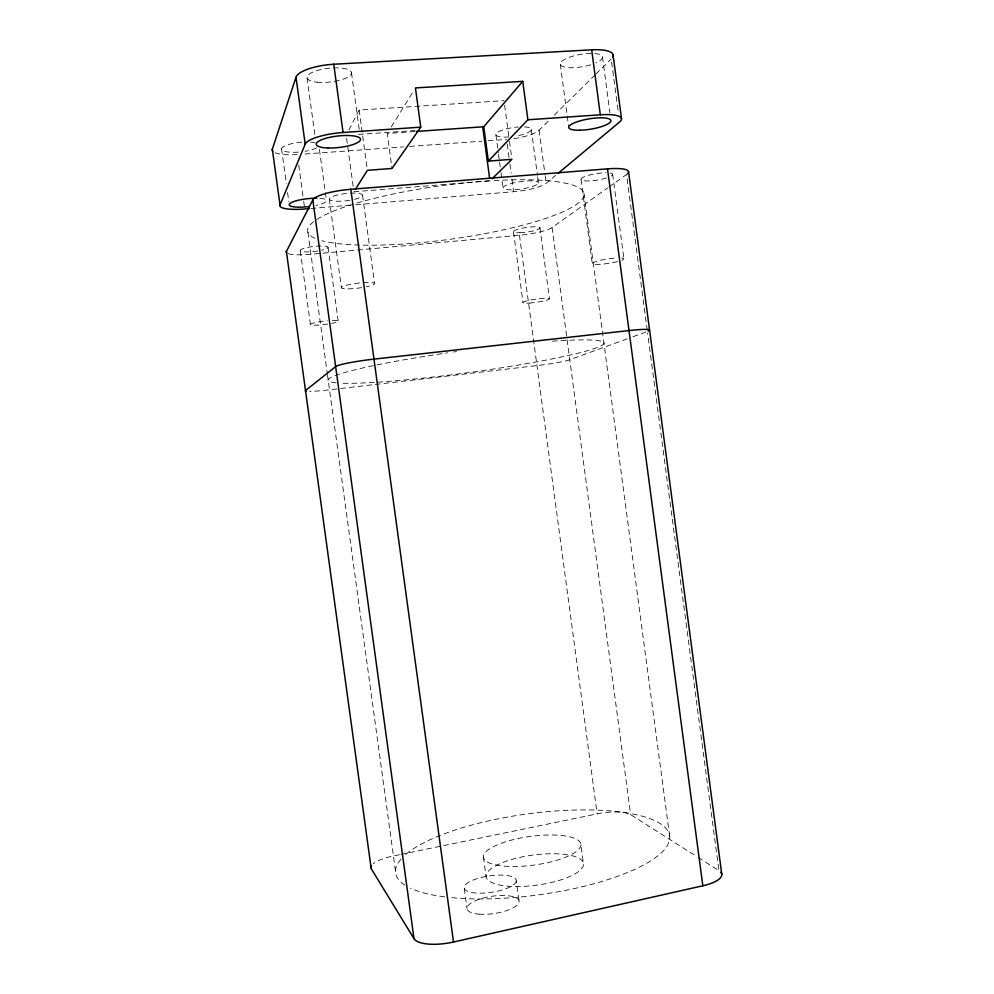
<?xml version="1.0" encoding="UTF-8"?>
<svg xmlns="http://www.w3.org/2000/svg" width="994" height="994" viewBox="0 0 994 994"><rect width="100%" height="100%" fill="white"/><g stroke="black" fill="none" stroke-linecap="round" stroke-linejoin="round"><path stroke-width="0.75" stroke-dasharray="4.97 3.73" d="M348.919 129.965L359.145 110.048L504.033 100.667M391.276 126.959L413.827 90.529M513.774 138.626A26.875 6.672 -8.6 0 0 539.071 130.239L548.912 120.51M554.366 115.118L594.81 75.146M595.903 74.065L611.211 58.944M355.802 204.752L513.625 191.718A26.85 5.579 -8.4 0 0 546.178 183.331L555.646 175.416M288.235 253.644A28.043 5.032 -6.6 0 0 310.948 254.265L519.464 235.267A26.838 4.659 -8.3 0 0 552.08 227.514L607.62 187.978M608.875 187.071L626.543 174.497L647.38 331.474M627.264 338.805L569.786 359.753A26.788 1.926 -7.9 0 1 536.959 365.581L329.536 389.822A27.994 2.087 -7.3 0 1 309.681 391.375M633.016 336.717L645.951 331.996M399.513 854.703L393.438 855.958A27.82 7.977 -9.5 0 0 373.172 863.761M401.029 854.393L597.145 813.862A26.627 7.38 -6.7 0 1 630.643 814.62L696.869 856.629M310.936 208.467L354.249 204.888M353.901 191.755L489.955 180.858M304.972 153.995L403.477 146.863M409.627 146.416L481.966 141.185M488.129 140.738L506.592 139.409M414.821 131.543L387.25 133.469L391.996 168.458M358.449 134.426L415.132 130.5M698.173 857.462L718.948 870.632L647.591 333.015M516.296 881.057A26.353 8.287 -8.4 0 1 476.126 893.034A26.353 8.287 -8.4 0 1 478.276 878.274A26.353 8.287 -8.4 0 1 516.296 881.057L519.104 900.962M359.145 110.048L367.146 168.831M351.478 72.724L359.505 131.668M362.537 195.209L374.589 283.588M346.608 138.34L353.268 187.183M329.312 199.247L341.414 287.751M319.422 149.485L326.405 200.49M307.059 77.843L314.936 135.395M328.095 247.257L338.184 321.05M298.734 165.128L303.493 199.906M303.704 201.409L304.537 207.46M307.929 232.285L327.237 373.061M327.448 374.589L395.525 871.266M300.287 250.687L310.426 324.591M281.588 148.951L286.334 183.567M287.577 192.587L288.819 201.62M513.5 231.888L523.018 302.735M495.869 134.588L498.329 152.865M498.541 154.393L499.361 160.494M499.56 162.01L500.79 171.154M500.988 172.683L503.039 187.916M580.894 844.701A49.141 14.45 -7.7 0 1 507.872 866.37A49.141 14.45 -7.7 0 1 507.698 841.16A49.141 14.45 -7.7 0 1 580.894 844.701L583.503 864.121A49.128 15.183 -7.7 0 1 510.581 886.375A49.128 15.183 -7.7 0 1 510.245 859.909A49.128 15.183 -7.7 0 1 583.503 864.121M483.432 857.151L486.066 876.534M611.621 62.026L618.355 112.782M602.488 56.993L609.931 112.993M612.677 174.323L623.897 258.763M583.925 193.097L669.77 836.985M581.055 179.467L592.275 263.634M560.33 64.349L568.58 126.139M539.071 130.239L544.961 174.223M545.159 175.739L546.178 183.331M552.08 227.514L566.903 338.233M567.102 339.774L630.643 814.62M531.318 129.493L537.443 175.255M537.642 176.783L538.462 182.884A17.892 3.715 -8.4 0 1 511.711 189.854A17.892 3.715 -8.4 0 1 512.084 183.306A17.892 3.715 -8.4 0 1 538.462 182.884M539.941 227.701L549.458 298.734M504.641 105.178L509.276 139.756M509.487 141.26L511.699 157.81M507.213 144.018L509.077 157.872M509.897 164.022L511.14 173.254M511.96 179.417L513.625 191.718M519.464 235.267L597.145 813.862M464.31 888.524L466.969 908.454M332.282 320.416A14.003 1.727 -7 0 1 331.574 323.41M327.722 324.081A14.003 1.727 -7 0 1 310.401 324.504A14.003 1.727 -7 0 1 327.337 320.739M317.707 250.997A14.015 2.522 -6.6 0 1 300.437 250.066A14.015 2.522 -6.6 0 1 321.919 245.978A14.015 2.522 -6.6 0 1 321.559 250.264M361.667 287.639A16.724 2.485 -7.1 0 1 341.737 287.104A16.724 2.485 -7.1 0 1 367.681 282.433A16.724 2.485 -7.1 0 1 366.301 286.794M349.739 200.291A16.736 3.616 -6.7 0 1 329.598 198.328A16.736 3.616 -6.7 0 1 355.504 193.134A16.736 3.616 -6.7 0 1 354.373 199.372M621.685 257.98A16.003 2.249 -8.7 0 1 620.828 260.602M617.522 261.584A16.003 2.249 -8.7 0 1 596.4 264.441A16.003 2.249 -8.7 0 1 596.288 261.41A16.003 2.249 -8.7 0 1 617.386 257.943M610.391 173.055A16.016 3.268 -9.1 0 1 609.695 176.82M606.415 178.025A16.016 3.268 -9.1 0 1 585.267 180.896A16.016 3.268 -9.1 0 1 584.969 176.497A16.016 3.268 -9.1 0 1 606.054 172.745M314.912 238.274A139.458 27.136 -7.7 0 1 466.981 182.672A139.458 27.136 -7.7 0 1 557.286 214.182A139.458 27.136 -7.7 0 1 321.82 240.685M552.378 341.166A139.185 11.232 -7.7 0 1 551.471 359.033A139.185 11.232 -7.7 0 1 341.327 383.199M336.134 382.876A139.185 11.232 -7.7 0 1 447.524 352.858M453.5 352A139.185 11.232 -7.7 0 1 456.507 351.578M405.838 854.393A138.265 40.853 -7.7 0 1 595.344 810.085A138.265 40.853 -7.7 0 1 648.896 861.972A138.265 40.853 -7.7 0 1 450.381 897.532M444.703 896.886A138.265 40.853 -7.7 0 1 410.497 888.214M404.881 885.145A138.265 40.853 -7.7 0 1 401.327 858.766M297.281 154.542A28.093 7.219 -6.1 0 1 274.319 152.368M590.647 64.796A21.396 6.25 -9.9 0 1 560.293 64.113A21.396 6.25 -9.9 0 1 589.43 53.44A21.396 6.25 -9.9 0 1 595.903 62.87M524.41 126.884A17.917 4.448 -8.6 0 1 530.647 130.798A17.917 4.448 -8.6 0 1 515.426 136.19M508.891 136.986A17.917 4.448 -8.6 0 1 496.515 133.196A17.917 4.448 -8.6 0 1 518.408 126.971M316.589 147.808A18.724 4.808 -6.1 0 1 305.121 151.299M298.262 152.132A18.724 4.808 -6.1 0 1 281.7 148.441A18.724 4.808 -6.1 0 1 302.3 142.117M310.662 142.092A18.724 4.808 -6.1 0 1 314.874 142.689M319.869 198.328A18.712 4.013 -6.4 0 1 316.08 205.435M529.355 303.071A13.407 1.603 -8.1 0 0 549.496 298.896A13.407 1.603 -8.1 0 0 529.827 300.2A13.407 1.603 -8.1 0 0 529.355 303.071M519.924 232.758A13.419 2.336 -8.3 0 0 539.99 227.924A13.419 2.336 -8.3 0 0 520.222 228.645A13.419 2.336 -8.3 0 0 519.924 232.758M478.996 914.145A26.341 8.71 -8.4 0 0 519.116 901.844A26.341 8.71 -8.4 0 0 481.046 898.663A26.341 8.71 -8.4 0 0 478.996 914.145M317.049 82.179A22.365 6.908 -6.3 0 0 351.454 73.37A22.365 6.908 -6.3 0 0 319.248 69.953A22.365 6.908 -6.3 0 0 317.049 82.179"/><path stroke-width="1.49" d="M309.382 208.591L304.736 208.976A28.068 6.026 -6.4 0 1 280.01 205.012L272.331 149.175L296.013 77.209A33.547 10.375 -6.3 0 1 333.748 64.25L591.678 49.824A32.106 9.368 -9.9 0 1 612.664 57.043M280.01 205.012L305.195 144.192L296.013 77.209M720.849 872.26A31.758 10.338 -5.3 0 1 702.833 885.778L453.512 942.014A33.162 11.419 -9.3 0 1 414.001 938.709L371.197 868.632L286.396 251.482L312.824 199.906A33.485 7.244 -6.7 0 1 350.807 189.295L607.496 168.856A32.044 6.548 -9.1 0 1 627.425 173.788M355.479 189.233L367.345 170.334L391.996 168.458L420.748 127.157L415.442 87.932L522.745 81.359L527.889 119.777L488.365 161.103L483.743 126.747L522.745 81.359M492.154 178.709L511.91 159.313L488.365 161.103M558.007 173.441L619.585 122.013A32.069 7.828 -9.4 0 0 600.314 114.795L527.889 119.777M416.349 131.444L483.743 126.747M305.195 144.192A33.51 8.66 -6.5 0 1 343.067 132.5L420.748 127.157M333.748 64.25L343.067 132.5M350.807 189.295L453.512 942.014M312.824 199.906L414.001 938.709M482.761 127.344L489.545 177.802M613.087 55.142L621.536 118.783M628.556 171.738L721.768 874.173M591.678 49.824L600.314 114.795M607.496 168.856L702.833 885.778M286.707 252.849A28.043 5.032 -6.6 0 1 286.396 251.482M648.299 331.114A31.97 2.709 -8.3 0 0 629.003 330.567L373.98 359.132A33.411 2.994 -7.3 0 0 335.649 366.587L305.506 390.543A27.994 2.087 -7.3 0 0 306.289 391.226M371.197 868.632A27.82 7.977 -9.5 0 1 371.458 865.563M272.741 151.15A28.093 7.219 -6.1 0 1 272.331 149.175M309.122 206.578A18.712 4.013 -6.4 0 1 289.664 203.758A18.712 4.013 -6.4 0 1 316.738 198.191M579.862 130.239A21.383 5.218 -9.4 0 0 610.937 120.572A21.383 5.218 -9.4 0 0 578.732 121.268A21.383 5.218 -9.4 0 0 579.862 130.239M327.796 147.982A22.34 5.778 -6.5 0 0 360.536 139.222A22.34 5.778 -6.5 0 0 326.691 138.054A22.34 5.778 -6.5 0 0 327.796 147.982"/></g></svg>
